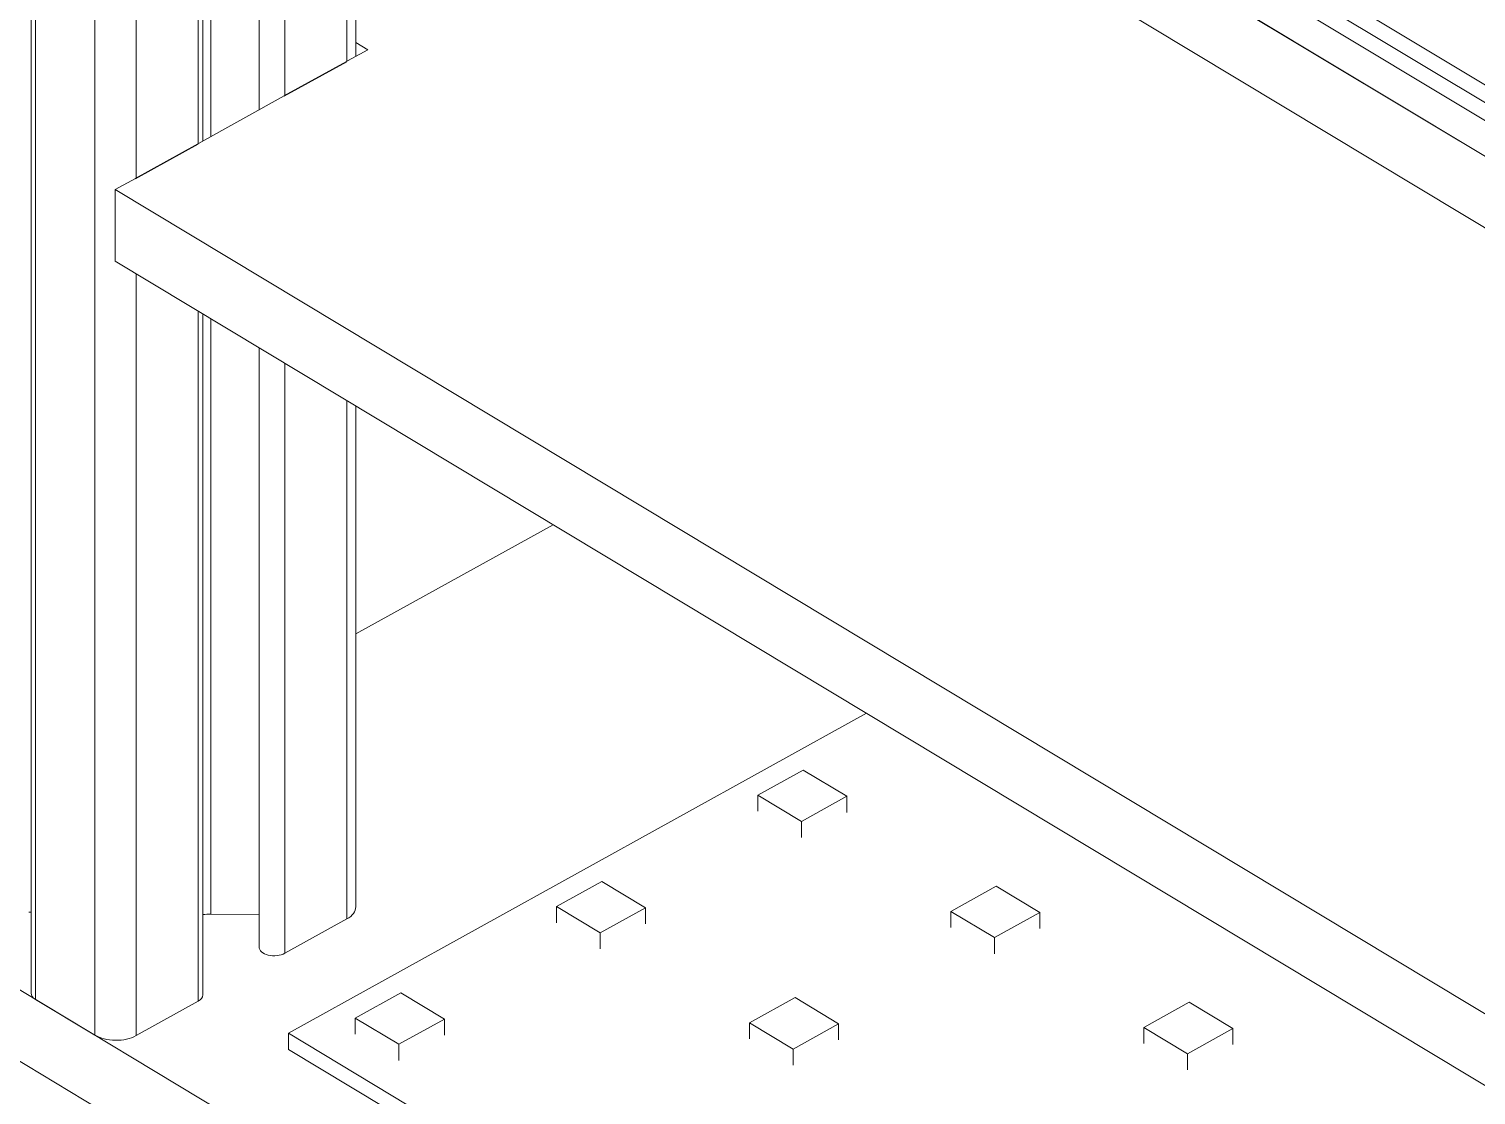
# Model space of a CAD drawing. Header units: inches. Extents: x 4 to 26.1, y 6.7 to 41.9.
# Drawn here: x 8.786 to 12.918, y 11.99 to 15.035 of the extents above; entities that cross this region are included whole.
import ezdxf

# ---------------------------------------------------------------- set-up
doc = ezdxf.new("R2010")
doc.units = ezdxf.units.IN
doc.header["$MEASUREMENT"] = 0
doc.layers.add('rails', color=7, linetype='Continuous', lineweight=35, true_color=0xd4d4d4)

# ---------------------------------------------------------------- blocks, each defined once
blk = doc.blocks.new('A$C382235AA')
at = {"color": 0, "linetype": 'Continuous', "lineweight": 0, "extrusion": (-4.89431e-17, 0.816497, 0.57735)}
for p, q in [((-16.7889, 11.4945), (-8.7719, 6.6688)), ((-16.7889, 11.4435), (-8.7719, 6.6178)), ((-8.7719, 6.6178), (-16.7889, 11.4435)), ((-8.7719, 6.5667), (-16.7889, 11.3925)), ((-16.7889, 11.3925), (-8.7719, 6.5667)), ((-16.7889, 11.2904), (-8.8284, 6.4987)), ((-8.7719, 6.4647), (-16.7889, 11.2904)), ((-8.8284, 6.2946), (-16.7889, 11.0863)), ((-16.7289, 8.8741), (-16.7289, 11.0502)), ((-16.8462, 6.426), (-16.8462, 11.0016)), ((-16.5517, 8.9722), (-16.5517, 10.9435)), ((-16.5383, 8.9796), (-16.5383, 10.9355)), ((-16.5152, 10.9216), (-16.5152, 8.9924)), ((-16.3778, 9.0685), (-16.3778, 10.8388)), ((-16.3042, 9.1093), (-16.3042, 10.7945)), ((-17.0162, 6.5283), (-17.0162, 10.7509)), ((-17.0283, 6.5457), (-17.0283, 10.7331)), ((-16.127, 9.2074), (-16.127, 10.6879)), ((-16.1015, 9.2216), (-16.1015, 10.6725)), ((-16.1015, 9.2612), (-16.0672, 9.2406)), ((-16.0672, 9.2406), (-16.1251, 9.2084)), ((-16.3056, 9.1085), (-16.5504, 8.973)), ((-16.7308, 8.873), (-16.7889, 8.8409)), ((-16.7889, 8.8409), (-16.7889, 8.6368)), ((-16.7889, 8.8409), (-8.8284, 4.0492)), ((-8.8284, 3.8451), (-16.7889, 8.6368)), ((-16.7289, 6.4246), (-16.7289, 8.6007)), ((-16.5517, 6.5227), (-16.5517, 8.494)), ((-16.5383, 6.5408), (-16.5383, 8.486)), ((-16.5152, 8.4721), (-16.5152, 6.7713)), ((-16.3778, 6.6779), (-16.3778, 8.3893)), ((-16.3042, 6.6598), (-16.3042, 8.345)), ((-16.127, 6.7579), (-16.127, 8.2384)), ((-16.1015, 6.7925), (-16.1015, 8.223)), ((-15.5382, 7.884), (-16.1015, 7.5721)), ((-16.294, 6.4314), (-14.6435, 7.3454)), ((-14.8241, 7.1833), (-14.954, 7.1114)), ((-14.6995, 7.1083), (-14.8241, 7.1833)), ((-14.954, 7.1114), (-14.8294, 7.0364)), ((-14.954, 7.0655), (-14.954, 7.1114)), ((-14.8294, 7.0364), (-14.6995, 7.1083)), ((-14.6995, 7.0624), (-14.6995, 7.1083)), ((-14.8294, 6.9905), (-14.8294, 7.0364)), ((-15.3986, 6.8651), (-15.5285, 6.7932)), ((-15.274, 6.7901), (-15.3986, 6.8651)), ((-14.2729, 6.8516), (-14.4029, 6.7796)), ((-14.1483, 6.7766), (-14.2729, 6.8516)), ((-17.4811, 6.8081), (-8.1362, 1.1831)), ((-15.5285, 6.7932), (-15.4039, 6.7182)), ((-15.5285, 6.7473), (-15.5285, 6.7932)), ((-15.4039, 6.7182), (-15.274, 6.7901)), ((-15.274, 6.7442), (-15.274, 6.7901)), ((-14.4029, 6.7796), (-14.2783, 6.7046)), ((-14.4029, 6.7337), (-14.4029, 6.7796)), ((-14.2783, 6.7046), (-14.1483, 6.7766)), ((-14.1483, 6.7307), (-14.1483, 6.7766)), ((-16.5152, 6.7713), (-16.3778, 6.7697)), ((-16.3042, 6.6598), (-16.127, 6.7579)), ((-15.4039, 6.6723), (-15.4039, 6.7182)), ((-14.2783, 6.6587), (-14.2783, 6.7046)), ((-17.4811, 6.604), (-8.1362, 0.9789)), ((-17.0162, 6.5283), (-16.8462, 6.426)), ((-15.9732, 6.547), (-16.1031, 6.475)), ((-15.8486, 6.472), (-15.9732, 6.547)), ((-14.8475, 6.5334), (-14.9774, 6.4615)), ((-14.7229, 6.4584), (-14.8475, 6.5334)), ((-16.7289, 6.4246), (-16.5517, 6.5227)), ((-13.7218, 6.5199), (-13.8517, 6.4479)), ((-13.5972, 6.4449), (-13.7218, 6.5199)), ((-16.1031, 6.475), (-15.9785, 6.4)), ((-16.1031, 6.4291), (-16.1031, 6.475)), ((-15.9785, 6.4), (-15.8486, 6.472)), ((-15.8486, 6.426), (-15.8486, 6.472)), ((-14.9774, 6.4615), (-14.8528, 6.3865)), ((-14.9774, 6.4155), (-14.9774, 6.4615)), ((-14.8528, 6.3865), (-14.7229, 6.4584)), ((-14.7229, 6.4125), (-14.7229, 6.4584)), ((-13.8517, 6.4479), (-13.7271, 6.3729)), ((-13.8517, 6.402), (-13.8517, 6.4479)), ((-16.294, 6.4314), (-16.294, 6.3855)), ((-8.8181, 1.9314), (-16.294, 6.4314)), ((-13.7271, 6.3729), (-13.5972, 6.4449)), ((-13.5972, 6.3989), (-13.5972, 6.4449)), ((-8.8181, 1.8854), (-16.294, 6.3855)), ((-15.9785, 6.3541), (-15.9785, 6.4)), ((-14.8528, 6.3405), (-14.8528, 6.3865)), ((-13.7271, 6.327), (-13.7271, 6.3729))]:
    blk.add_line(p, q, dxfattribs=at)
at = {"color": 0, "linetype": 'Continuous', "lineweight": 0}
for centre, major_axis, start_param, end_param in [((-17.0373, 6.7054), (-0.125, 0), -1.642887, -1.591641), ((-16.1845, 6.7925), (0.083, 0), -0.806242, 0), ((-16.5178, 6.6992), (-0.125, 0), -1.591641, -1.406129), ((-16.3343, 6.6779), (-0.0435, 0), 0, 2.33535), ((-16.9848, 6.5457), (-0.0435, 0), 0, 0.764554), ((-16.5818, 6.5408), (0.0435, 0), -0.806242, 0), ((-16.7863, 6.4592), (0.083, 0), -2.377039, -0.806242)]:
    blk.add_ellipse(centre, major_axis=major_axis, ratio=0.57735, start_param=start_param, end_param=end_param, dxfattribs=at)

msp = doc.modelspace()

# ---------------------------------------------------------------- linework, layer by layer
for p, q in [((9.5156, 14.8432), (9.6942, 14.942)), ((9.0903, 14.6077), (9.2694, 14.7068))]:
    msp.add_line(p, q)

# ---------------------------------------------------------------- block references
at = {"layer": 'rails'}
msp.add_blockref('A$C382235AA', (25.8212, 5.7346), dxfattribs=at)

doc.saveas('drawing.dxf')
